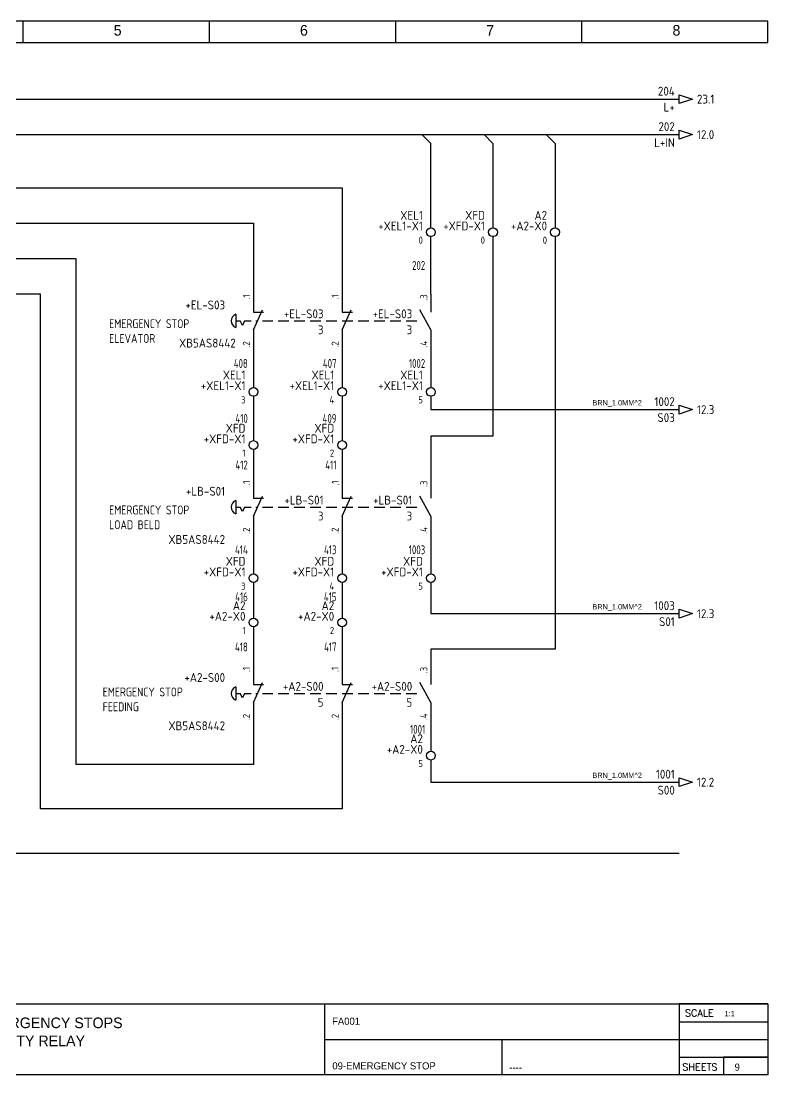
# Model space of a CAD drawing. Header units: millimetres. Extents: x 0 to 420, y 0 to 297.
# Drawn here: x 209.5 to 420, y 0 to 297 of the extents above; entities that cross this region are included whole.
import ezdxf
from ezdxf.enums import TextEntityAlignment as Align

# ---------------------------------------------------------------- set-up
doc = ezdxf.new("R2010")
doc.units = ezdxf.units.MM
doc.header["$LTSCALE"] = 6
doc.linetypes.add('DASHED', pattern=[0.75, 0.5, -0.25])
for name, color, linetype in [('025', 1, 'Continuous'), ('05', 6, 'Continuous'), ('BLU_1.0mm^2', 5, 'Continuous'), ('BRN_1.0mm^2', 14, 'Continuous'), ('DESC', 1, 'Continuous'), ('DESCCHILD', 20, 'Continuous'), ('LOC', 8, 'Continuous'), ('MISC', 2, 'Continuous'), ('SYMS', 7, 'Continuous'), ('TAGS', 51, 'Continuous'), ('TERMS', 4, 'Continuous'), ('WIRENO', 70, 'Continuous'), ('WIREREF', 61, 'Continuous'), ('XREF', 7, 'Continuous'), ('XREFCHILD', 134, 'Continuous')]:
    doc.layers.add(name, color=color, linetype=linetype)
doc.styles.add('WD', font='romans.shx')
doc.styles.add('WD_IEC', font='ISOCP2.shx', dxfattribs={"width": 0.9, "height": 4})

# ---------------------------------------------------------------- blocks, each defined once
blk = doc.blocks.new('IEC_tblock_a3_floriambra')
at = {"layer": '05'}
for p, q in [((-840, 0), (-840, 20)), ((-840, 0), (-840, 20)), ((-840, 20), (-420, 20)), ((-835, 20), (-835, 0)), ((-815, 20), (-815, 0)), ((-795, 20), (-795, 0)), ((-775, 20), (-775, 0)), ((-750, 20), (-750, 0)), ((-715, 20), (-715, 0)), ((-680, 20), (-680, 0)), ((-645, 20), (-645, 0)), ((-545, 20), (-545, 0)), ((-420, 20), (-445, 20)), ((-445, 20), (-445, 0)), ((-445, 20), (-445, 15)), ((-420, 20), (-420, 0)), ((-840, 16), (-775, 16)), ((-775, 16), (-680, 16)), ((-445, 15), (-420, 15)), ((-840, 12), (-775, 12)), ((-545, 10), (-445, 10)), ((-495, 10), (-495, 0)), ((-445, 10), (-420, 10)), ((-840, 8), (-775, 8)), ((-775, 8), (-680, 8)), ((-840, 4), (-775, 4)), ((-445, 5), (-420, 5)), ((-420, 5), (-432.5, 5)), ((-432.5, 5), (-432.5, 0)), ((-420, 0), (-840, 0))]:
    blk.add_line(p, q, dxfattribs=at)
at = {"flags": 4}
for tag, p, height in [('SCALA', (-432.21, 16.54), 1.5), ('DESCRIPT_PROYECT', (-642.46, 13.18), 3), ('CODIGO_PROYECT', (-542.84, 14.13), 2), ('FECHA_CREA', (-747.6, 10.56), 2), ('AUTHOR', (-713.38, 10.89), 2), ('INSTALACION', (-441.74, 11.01), 2), ('DESCRIPCION_1', (-642.34, 8.1), 3), ('DESCRIPCION_2', (-642.22, 3.39), 3), ('LOCALIZACION', (-441.61, 6.6), 2), ('FECHA_EDIT', (-747.73, 3.45), 2), ('REVISADO', (-713.31, 2.96), 2), ('ARCHIVO', (-542.76, 1.55), 2), ('COMENTARIO', (-492.87, 1.14), 2), ('PAG', (-429.4, 1.2), 2)]:
    blk.add_attdef(tag, p, '', height=height, dxfattribs=at)
at = {"layer": '025', "style": 'WD'}
for s, p in [('No:', (-837.31, 17.19)), ('Revision', (-825.33, 17.07)), ('Date', (-805.08, 17.05)), ('By', (-785.09, 17.06)), ('NAME', (-698.14, 16.82)), ('SCALE', (-439.33, 16.45)), ('A', (-837.31, 13.19)), ('B', (-837.31, 9.19)), ('C', (-837.31, 5.19)), ('D', (-837.31, 1.19))]:
    blk.add_text(s, height=2, dxfattribs=at).set_placement(p, align=Align.CENTER)
for s, p in [('DATE', (-737.24, 16.98)), ('Edit', (-765.46, 10.72)), ('Chec.', (-765.74, 3.12)), ('SHEETS', (-444.15, 1.23))]:
    blk.add_text(s, height=2, dxfattribs=at).set_placement(p)
blk = doc.blocks.new('VPB12ML')
for p, q in [((0, 7.5), (0, 2.5)), ((0, -2.5), (2.5, 3.125)), ((-5, 1.875), (-5, -1.875)), ((-5, 0), (-3.75, 0)), ((-3.125, -1.25), (-3.75, 0)), ((-2.5, 0), (-3.125, -1.25)), ((-2.5, 0), (-0.625, 0)), ((0, 2.5), (2.8678, 2.5)), ((0.625, 0), (1.11111, 0)), ((0, -2.5), (0, -7.5))]:
    blk.add_line(p, q)
blk.add_arc((-4.21875, 0), 2.03125, 112.6198649, 247.3801351)
at = {"style": 'WD_IEC'}
for tag, p in [('INST', (-8, 10.25)), ('LOC', (-8, 6.75)), ('TAG1', (-8, 3.25)), ('DESC1', (-8, -10.35)), ('DESC2', (-8, -13.85)), ('DESC3', (-8, -17.35))]:
    blk.add_attdef(tag, text='', height=2.5, dxfattribs=at).set_placement(p, align=Align.RIGHT)
blk.add_attdef('TERM01', text='', height=2, rotation=90, dxfattribs=at).set_placement((-1, 7.5), align=Align.RIGHT)
at = {"style": 'WD_IEC', "flags": 1}
for tag, p, height in [('X2TERM01', (0, 7.5), 0.32), ('CONTACT', (0.5, 4.5), 1), ('COMMON', (1.75, 3.25), 1), ('X1LINK', (1.5, 0), 0.32), ('ASSYCODE', (1, -4), 1), ('FAMILY', (1, -5.5), 1), ('X8TERM02', (0, -7.5), 0.32), ('CATDESC', (1, -7), 1)]:
    blk.add_attdef(tag, p, '', height=height, dxfattribs=at)
at = {"style": 'WD_IEC', "flags": 9}
for tag, p in [('MFG', (-8.5, -0.25)), ('CAT', (-8.5, -2.75))]:
    blk.add_attdef(tag, text='', height=1.5, dxfattribs=at).set_placement(p, align=Align.RIGHT)
at = {"style": 'WD_IEC'}
blk.add_attdef('TERM02', (-1, -7.5), '', height=2, rotation=90, dxfattribs=at)
at = {"lineweight": 15, "style": 'WD_IEC'}
blk.add_attdef('XREF', text='', height=2.5, dxfattribs=at).set_placement((-8, -6.35), align=Align.RIGHT)
blk = doc.blocks.new('VSW22')
for p, q in [((0, 7.5), (0, 2.5)), ((0, -2.5), (2.5, 3.12)), ((0, 2.5), (2.87, 2.5)), ((0, -2.5), (0, -7.5))]:
    blk.add_line(p, q)
at = {"style": 'WD_IEC'}
for tag, p in [('INST', (-5.25, 7.75)), ('LOC', (-5.25, 4.25)), ('TAG2', (-5.25, 0.75)), ('XREF', (-5.25, -3.75)), ('DESC1', (-5.25, -7.6)), ('DESC2', (-5.25, -11.1)), ('DESC3', (-5.25, -14.6)), ('WDTAGALT', (-5.5, -17.62))]:
    blk.add_attdef(tag, text='', height=2.5, dxfattribs=at).set_placement(p, align=Align.RIGHT)
blk.add_attdef('TERM01', text='', height=2, rotation=90, dxfattribs=at).set_placement((-1, 7.5), align=Align.RIGHT)
at = {"style": 'WD_IEC', "flags": 1}
for tag, p, height in [('X2TERM01', (0, 7.5), 0.32), ('X4LINK', (-2, 0), 0.32), ('X1LINK', (1.11, 0), 0.32), ('CONTACT', (4, -3.5), 1), ('FAMILY', (4, -5), 1), ('COMMON', (5.25, -4.75), 1), ('X8TERM02', (0, -7.5), 0.32)]:
    blk.add_attdef(tag, p, '', height=height, dxfattribs=at)
at = {"style": 'WD_IEC'}
blk.add_attdef('TERM02', (-1, -7.5), '', height=2, rotation=90, dxfattribs=at)
blk = doc.blocks.new('VSW21')
for p, q in [((0, 7.5), (0, 2.5)), ((0, -2.5), (-3.125, 3.125)), ((0, -2.5), (0, -7.5))]:
    blk.add_line(p, q)
at = {"style": 'WD_IEC'}
for tag, p in [('INST', (-5.25, 7.75)), ('LOC', (-5.25, 4.25)), ('TAG2', (-5.25, 0.75)), ('XREF', (-5.25, -3.75)), ('DESC1', (-5.25, -7.6)), ('DESC2', (-5.25, -11.1)), ('DESC3', (-5.25, -14.6)), ('WDTAGALT', (-5, -18))]:
    blk.add_attdef(tag, text='', height=2.5, dxfattribs=at).set_placement(p, align=Align.RIGHT)
blk.add_attdef('TERM01', text='', height=2, rotation=90, dxfattribs=at).set_placement((-1, 7.5), align=Align.RIGHT)
at = {"style": 'WD_IEC', "flags": 1}
for tag, p, height in [('X2TERM01', (0, 7.5), 0.32), ('X4LINK', (-2, 0), 0.32), ('X1LINK', (-0.5, 0), 0.32), ('CONTACT', (4, -3.5), 1), ('FAMILY', (4, -5), 1), ('COMMON', (5.25, -4.75), 1), ('X8TERM02', (0, -7.5), 0.32)]:
    blk.add_attdef(tag, p, '', height=height, dxfattribs=at)
at = {"style": 'WD_IEC'}
blk.add_attdef('TERM02', (-1, -7.5), '', height=2, rotation=90, dxfattribs=at)
blk = doc.blocks.new('VT1002')
blk.add_circle((0, 0), 1.25)
at = {"style": 'WD_IEC'}
for tag, p in [('INST', (-2.25, 6.5)), ('LOC', (-2.25, 3.5)), ('DESC1', (-2.25, -6.25)), ('DESC2', (-2.25, -9.25)), ('DESC3', (-2.25, -12.25))]:
    blk.add_attdef(tag, text='', height=2.5, dxfattribs=at).set_placement(p, align=Align.RIGHT)
at = {"style": 'WD_IEC', "flags": 1}
for tag, p, height in [('ASSYCODE', (2.75, 10.75), 1), ('CATDESC', (2.75, 9.25), 1), ('MFG', (2.75, 7.25), 1.5), ('CAT', (2.75, 4.75), 1.5), ('X4PIN01', (-1.25, 1), 0.25), ('X4TERM01', (-1.25, 0), 0.25), ('X4TERMDESC01', (-1.25, 0.5), 0.4), ('STRIPSEQ', (0, 0), 0.025), ('X2PIN01', (0, 2.25), 0.25), ('X2TERM01', (0, 1.25), 0.25), ('X8PIN01', (0, -0.25), 0.25), ('X2TERMDESC01', (0, 1.75), 0.4), ('X1PIN01', (1.25, 1), 0.25), ('X1TERM01', (1.25, 0), 0.25), ('X1TERMDESC01', (1.25, 0.5), 0.4), ('LINKTERM', (0, -0.04), 0.025), ('X8TERM01', (0, -1.25), 0.25), ('X8TERMDESC01', (0, -0.75), 0.4)]:
    blk.add_attdef(tag, p, '', height=height, dxfattribs=at)
at = {"style": 'WD_IEC', "flags": 8}
for tag, height, p in [('TAGSTRIP', 2.5, (-2.25, 0.5)), ('TERM01', 2, (-2.25, -3.25))]:
    blk.add_attdef(tag, text='', height=height, dxfattribs=at).set_placement(p, align=Align.RIGHT)
blk = doc.blocks.new('HT0_418')
for p, q in [((-2.5, 0), (2.5, 0)), ((0, -2.5), (-2.5, 0))]:
    blk.add_line(p, q)
at = {"style": 'WD_IEC', "flags": 1}
for tag, p in [('X4TERM01', (-2.5, 0)), ('X1TERM01', (2.5, 0)), ('WDWSEQ', (-2.63, -0.91)), ('X8TERM01', (0, -2.5))]:
    blk.add_attdef(tag, p, '', height=0.4, dxfattribs=at)
blk = doc.blocks.new('WD_WNV')
at = {"linetype": 'Continuous', "style": 'WD_IEC', "width": 0.8}
blk.add_attdef('WIRENO', text='', height=2.5, dxfattribs=at).set_placement((-1.6, 0), align=Align.MIDDLE_RIGHT)
at = {"style": 'WD_IEC', "flags": 1}
for tag, p in [('W08USER', (-1, 0.375)), ('W04USER', (-1, 0.875)), ('W05USER', (-1, 0.75)), ('W09USER', (-1, 0.25)), ('W03USER', (-1, 1)), ('W06USER', (-1, 0.625)), ('W07USER', (-1, 0.5)), ('W02USER', (-1, 1.125)), ('W01USER', (-1, 1.25)), ('W10USER', (-1, 0.125))]:
    blk.add_attdef(tag, text='', height=0.08, dxfattribs=at).set_placement(p, align=Align.CENTER)
blk = doc.blocks.new('HA1S1')
blk.add_lwpolyline([(0, 1.25), (3.75, 0), (0, -1.25)], close=True)
at = {"style": 'WD_IEC'}
for tag, height, flags, p in [('WIRENO', 2.5, 8, (-1.25, 1)), ('SIGCODE', 1, 1, (5, 1.8))]:
    blk.add_attdef(tag, text='', height=height, dxfattribs=dict(at, flags=flags)).set_placement(p, align=Align.RIGHT)
at = {"style": 'WD_IEC', "flags": 1}
blk.add_attdef('X4TERM01', (0, 0), '', height=0.32, dxfattribs=at)
at = {"style": 'WD_IEC'}
blk.add_attdef('XREF', text='', height=2.5, dxfattribs=at).set_placement((5, 0), align=Align.MIDDLE_LEFT)
blk.add_attdef('DESC1', text='', height=2.5, dxfattribs=at).set_placement((-1.25, -1), align=Align.TOP_RIGHT)
blk = doc.blocks.new('VT0002')
blk.add_circle((0, 0), 1.25)
at = {"style": 'WD_IEC'}
for tag, p in [('INST', (-2.25, 6.5)), ('LOC', (-2.25, 3.5)), ('DESC1', (-2.25, -6.25)), ('DESC2', (-2.25, -9.25)), ('DESC3', (-2.25, -12.25))]:
    blk.add_attdef(tag, text='', height=2.5, dxfattribs=at).set_placement(p, align=Align.RIGHT)
at = {"style": 'WD_IEC', "flags": 1}
for tag, p, height in [('ASSYCODE', (2.75, 10.75), 1), ('CATDESC', (2.75, 9.25), 1), ('MFG', (2.75, 7.25), 1.5), ('CAT', (2.75, 4.75), 1.5), ('X4PIN01', (-1.25, 1), 0.25), ('X4TERM01', (-1.25, 0), 0.25), ('X4TERMDESC01', (-1.25, 0.5), 0.4), ('STRIPSEQ', (0, 0), 0.025), ('X2PIN01', (0, 2.25), 0.25), ('X2TERM01', (0, 1.25), 0.25), ('X8PIN01', (0, -0.25), 0.25), ('X2TERMDESC01', (0, 1.75), 0.4), ('X1PIN01', (1.25, 1), 0.25), ('X1TERM01', (1.25, 0), 0.25), ('X1TERMDESC01', (1.25, 0.5), 0.4), ('LINKTERM', (0, -0.04), 0.025), ('X8TERM01', (0, -1.25), 0.25), ('X8TERMDESC01', (0, -0.75), 0.4)]:
    blk.add_attdef(tag, p, '', height=height, dxfattribs=at)
at = {"style": 'WD_IEC', "flags": 8}
for tag, height, p in [('TAGSTRIP', 2.5, (-2.25, 0.5)), ('TERM01', 2, (-2.25, -3.25))]:
    blk.add_attdef(tag, text='', height=height, dxfattribs=at).set_placement(p, align=Align.RIGHT)

msp = doc.modelspace()

# ---------------------------------------------------------------- linework, layer by layer
at = {"layer": '05'}
for p, q in [((420, 297), (0, 297)), ((210, 297), (210, 291)), ((262.5, 297), (262.5, 291)), ((315, 297), (315, 291)), ((367.5, 297), (367.5, 291)), ((420, 291), (420, 297)), ((0, 291), (420, 291))]:
    msp.add_line(p, q, dxfattribs=at)
at = {"layer": 'BLU_1.0mm^2'}
msp.add_line((65, 62.5), (395, 62.5), dxfattribs=at)
at = {"layer": 'BRN_1.0mm^2'}
for p, q in [((65, 275), (395, 275)), ((25, 265), (322.5, 265)), ((327.5, 265), (340, 265)), ((345, 265), (357.5, 265)), ((362.5, 265), (395, 265)), ((325, 238.75), (325, 262.5)), ((342.5, 262.5), (342.5, 238.75)), ((360, 262.5), (360, 238.75)), ((72.5, 250), (300, 250)), ((300, 250), (300, 220)), ((92.5, 240), (275, 240)), ((275, 240), (275, 220)), ((325, 220), (325, 236.25)), ((342.5, 236.25), (342.5, 180)), ((360, 236.25), (360, 120)), ((225, 230), (82.5, 230)), ((225, 87.5), (225, 230)), ((215, 220), (102.5, 220)), ((215, 75), (215, 220)), ((275, 205), (275, 193.75)), ((300, 205), (300, 193.75)), ((325, 205), (325, 193.75)), ((275, 191.25), (275, 178.75)), ((300, 191.25), (300, 178.75)), ((325, 191.25), (325, 187.5)), ((325, 187.5), (395, 187.5)), ((342.5, 180), (325, 180)), ((325, 180), (325, 167.5)), ((275, 176.25), (275, 167.5)), ((300, 176.25), (300, 167.5)), ((275, 152.5), (275, 141.25)), ((300, 152.5), (300, 141.25)), ((325, 152.5), (325, 141.25)), ((275, 138.75), (275, 128.75)), ((300, 138.75), (300, 128.75)), ((325, 138.75), (325, 130)), ((325, 130), (395, 130)), ((275, 126.25), (275, 115)), ((300, 126.25), (300, 115)), ((360, 120), (325, 120)), ((325, 120), (325, 115)), ((275, 100), (275, 87.5)), ((300, 100), (300, 75)), ((325, 100), (325, 91.25)), ((275, 87.5), (225, 87.5)), ((325, 88.75), (325, 82.5)), ((325, 82.5), (395, 82.5)), ((300, 75), (215, 75))]:
    msp.add_line(p, q, dxfattribs=at)
at = {"layer": 'SYMS', "linetype": 'DASHED'}
for p, q in [((277.5, 212.5), (322.5, 212.5)), ((277.5, 160), (322.5, 160)), ((277.5, 107.5), (322.5, 107.5))]:
    msp.add_line(p, q, dxfattribs=at)

# ---------------------------------------------------------------- block references
ref = msp.add_blockref('IEC_tblock_a3_floriambra', (840, 0))
ref.add_attrib('FECHA_EDIT', '2026-02-05', (92.27, 3.45), dxfattribs={"height": 2})
ref.add_attrib('FECHA_CREA', '2026-02-05', (92.4, 10.56), dxfattribs={"height": 2})
ref.add_attrib('REVISADO', 'FLORIAMBRA', (126.69, 2.96), dxfattribs={"height": 2})
ref.add_attrib('AUTHOR', 'FLORIAMBRA', (126.62, 10.89), dxfattribs={"height": 2})
ref.add_attrib('DESCRIPCION_1', 'SAFETY RELAY', (197.66, 8.1), dxfattribs={"height": 3})
ref.add_attrib('DESCRIPT_PROYECT', 'EMERGENCY STOPS', (197.54, 13.18), dxfattribs={"height": 3})
ref.add_attrib('CODIGO_PROYECT', 'FA001', (297.16, 14.13), dxfattribs={"height": 2})
ref.add_attrib('ARCHIVO', '09-EMERGENCY STOP', (297.24, 1.55), dxfattribs={"height": 2})
ref.add_attrib('COMENTARIO', '----', (347.13, 1.14), dxfattribs={"height": 2})
ref.add_attrib('PAG', '9', (410.6, 1.2), dxfattribs={"height": 2})
ref.add_attrib('SCALA', '1:1', (407.79, 16.54), dxfattribs={"height": 1.5})
at = {"layer": 'BRN_1.0mm^2'}
for p in [(325, 265), (342.5, 265), (360, 265)]:
    msp.add_blockref('HT0_418', p, dxfattribs=at)
at = {"layer": 'SYMS'}
ref = msp.add_blockref('HA1S1', (395, 275), dxfattribs=at)
ref.add_attrib('XREF', '23.1', dxfattribs={"layer": 'XREF', "height": 2.5, "style": 'WD_IEC'}).set_placement((400, 275), align=Align.MIDDLE_LEFT)
ref.add_attrib('DESC1', 'L+', dxfattribs={"layer": 'DESC', "height": 2.5, "style": 'WD_IEC'}).set_placement((393.75, 274), align=Align.TOP_RIGHT)
ref.add_attrib('WIRENO', '204', dxfattribs={"layer": 'WIREREF', "height": 2.5, "style": 'WD_IEC', "flags": 8}).set_placement((393.75, 276), align=Align.RIGHT)
ref = msp.add_blockref('HA1S1', (395, 265), dxfattribs=at)
ref.add_attrib('XREF', '12.0', dxfattribs={"layer": 'XREF', "height": 2.5, "style": 'WD_IEC'}).set_placement((400, 265), align=Align.MIDDLE_LEFT)
ref.add_attrib('DESC1', 'L+IN', dxfattribs={"layer": 'DESC', "height": 2.5, "style": 'WD_IEC'}).set_placement((393.75, 264), align=Align.TOP_RIGHT)
ref.add_attrib('WIRENO', '202', dxfattribs={"layer": 'WIREREF', "height": 2.5, "style": 'WD_IEC', "flags": 8}).set_placement((393.75, 266), align=Align.RIGHT)
ref = msp.add_blockref('VT1002', (325, 237.5), dxfattribs=at)
ref.add_attrib('TERM01', '0', dxfattribs={"layer": 'TERMS', "height": 2, "style": 'WD_IEC', "flags": 8}).set_placement((322.75, 234.25), align=Align.RIGHT)
ref.add_attrib('LOC', 'XEL1', dxfattribs={"layer": 'LOC', "height": 2.5, "style": 'WD_IEC'}).set_placement((322.75, 241), align=Align.RIGHT)
ref.add_attrib('TAGSTRIP', '+XEL1-X1', dxfattribs={"layer": 'TAGS', "height": 2.5, "style": 'WD_IEC', "flags": 8}).set_placement((322.75, 238), align=Align.RIGHT)
ref = msp.add_blockref('VT0002', (342.5, 237.5), dxfattribs=at)
ref.add_attrib('TERM01', '0', dxfattribs={"layer": 'TERMS', "height": 2, "style": 'WD_IEC', "flags": 8}).set_placement((340.25, 234.25), align=Align.RIGHT)
ref.add_attrib('LOC', 'XFD', dxfattribs={"layer": 'LOC', "height": 2.5, "style": 'WD_IEC'}).set_placement((340.25, 241), align=Align.RIGHT)
ref.add_attrib('TAGSTRIP', '+XFD-X1', dxfattribs={"layer": 'TAGS', "height": 2.5, "style": 'WD_IEC', "flags": 8}).set_placement((340.25, 238), align=Align.RIGHT)
ref = msp.add_blockref('VT0002', (360, 237.5), dxfattribs=at)
ref.add_attrib('TERM01', '0', dxfattribs={"layer": 'TERMS', "height": 2, "style": 'WD_IEC', "flags": 8}).set_placement((357.75, 234.25), align=Align.RIGHT)
ref.add_attrib('LOC', 'A2', dxfattribs={"layer": 'LOC', "height": 2.5, "style": 'WD_IEC'}).set_placement((357.75, 241), align=Align.RIGHT)
ref.add_attrib('TAGSTRIP', '+A2-X0', dxfattribs={"layer": 'TAGS', "height": 2.5, "style": 'WD_IEC', "flags": 8}).set_placement((357.75, 238), align=Align.RIGHT)
ref = msp.add_blockref('VPB12ML', (275, 212.5), dxfattribs=at)
ref.add_attrib('TERM02', '.2', (274, 205), dxfattribs={"layer": 'TERMS', "height": 2, "rotation": 90, "style": 'WD_IEC'})
ref.add_attrib('TERM01', '.1', dxfattribs={"layer": 'TERMS', "height": 2, "rotation": 90, "style": 'WD_IEC'}).set_placement((274, 220), align=Align.RIGHT)
ref.add_attrib('DESC1', 'XB5AS8442', dxfattribs={"layer": 'DESC', "height": 2.5, "style": 'WD_IEC'}).set_placement((270, 205), align=Align.RIGHT)
ref.add_attrib('TAG1', '+EL-S03', dxfattribs={"layer": 'TAGS', "height": 2.5, "style": 'WD_IEC'}).set_placement((267, 215.75), align=Align.RIGHT)
ref = msp.add_blockref('VSW22', (300, 212.5), dxfattribs=at)
ref.add_attrib('TERM02', '.2', (299, 205), dxfattribs={"layer": 'TERMS', "height": 2, "rotation": 90, "style": 'WD_IEC'})
ref.add_attrib('TERM01', '.1', dxfattribs={"layer": 'TERMS', "height": 2, "rotation": 90, "style": 'WD_IEC'}).set_placement((299, 220), align=Align.RIGHT)
ref.add_attrib('XREF', '3', dxfattribs={"layer": 'XREFCHILD', "height": 2.5, "style": 'WD_IEC'}).set_placement((294.75, 208.75), align=Align.RIGHT)
ref.add_attrib('TAG2', '+EL-S03', dxfattribs={"layer": 'TAGS', "height": 2.5, "style": 'WD_IEC'}).set_placement((294.75, 213.25), align=Align.RIGHT)
ref = msp.add_blockref('VSW21', (325, 212.5), dxfattribs=at)
ref.add_attrib('TERM02', '.4', (324, 205), dxfattribs={"layer": 'TERMS', "height": 2, "rotation": 90, "style": 'WD_IEC'})
ref.add_attrib('TERM01', '.3', dxfattribs={"layer": 'TERMS', "height": 2, "rotation": 90, "style": 'WD_IEC'}).set_placement((324, 220), align=Align.RIGHT)
ref.add_attrib('XREF', '3', dxfattribs={"layer": 'XREFCHILD', "height": 2.5, "style": 'WD_IEC'}).set_placement((319.75, 208.75), align=Align.RIGHT)
ref.add_attrib('TAG2', '+EL-S03', dxfattribs={"layer": 'TAGS', "height": 2.5, "style": 'WD_IEC'}).set_placement((319.75, 213.25), align=Align.RIGHT)
ref = msp.add_blockref('VT1002', (275, 192.5), dxfattribs=at)
ref.add_attrib('TERM01', '3', dxfattribs={"layer": 'TERMS', "height": 2, "style": 'WD_IEC', "flags": 8}).set_placement((272.75, 189.25), align=Align.RIGHT)
ref.add_attrib('LOC', 'XEL1', dxfattribs={"layer": 'LOC', "height": 2.5, "style": 'WD_IEC'}).set_placement((272.75, 196), align=Align.RIGHT)
ref.add_attrib('TAGSTRIP', '+XEL1-X1', dxfattribs={"layer": 'TAGS', "height": 2.5, "style": 'WD_IEC', "flags": 8}).set_placement((272.75, 193), align=Align.RIGHT)
ref = msp.add_blockref('VT1002', (300, 192.5), dxfattribs=at)
ref.add_attrib('TERM01', '4', dxfattribs={"layer": 'TERMS', "height": 2, "style": 'WD_IEC', "flags": 8}).set_placement((297.75, 189.25), align=Align.RIGHT)
ref.add_attrib('LOC', 'XEL1', dxfattribs={"layer": 'LOC', "height": 2.5, "style": 'WD_IEC'}).set_placement((297.75, 196), align=Align.RIGHT)
ref.add_attrib('TAGSTRIP', '+XEL1-X1', dxfattribs={"layer": 'TAGS', "height": 2.5, "style": 'WD_IEC', "flags": 8}).set_placement((297.75, 193), align=Align.RIGHT)
ref = msp.add_blockref('VT0002', (325, 192.5), dxfattribs=at)
ref.add_attrib('TERM01', '5', dxfattribs={"layer": 'TERMS', "height": 2, "style": 'WD_IEC', "flags": 8}).set_placement((322.75, 189.25), align=Align.RIGHT)
ref.add_attrib('LOC', 'XEL1', dxfattribs={"layer": 'LOC', "height": 2.5, "style": 'WD_IEC'}).set_placement((322.75, 196), align=Align.RIGHT)
ref.add_attrib('TAGSTRIP', '+XEL1-X1', dxfattribs={"layer": 'TAGS', "height": 2.5, "style": 'WD_IEC', "flags": 8}).set_placement((322.75, 193), align=Align.RIGHT)
ref = msp.add_blockref('HA1S1', (395, 187.5), dxfattribs=at)
ref.add_attrib('XREF', '12.3', dxfattribs={"layer": 'XREF', "height": 2.5, "style": 'WD_IEC'}).set_placement((400, 187.5), align=Align.MIDDLE_LEFT)
ref.add_attrib('DESC1', 'S03', dxfattribs={"layer": 'DESC', "height": 2.5, "style": 'WD_IEC'}).set_placement((393.75, 186.5), align=Align.TOP_RIGHT)
ref.add_attrib('WIRENO', '1002', dxfattribs={"layer": 'WIREREF', "height": 2.5, "style": 'WD_IEC', "flags": 8}).set_placement((393.75, 188.5), align=Align.RIGHT)
ref = msp.add_blockref('VT1002', (275, 177.5), dxfattribs=at)
ref.add_attrib('TERM01', '1', dxfattribs={"layer": 'TERMS', "height": 2, "style": 'WD_IEC', "flags": 8}).set_placement((272.75, 174.25), align=Align.RIGHT)
ref.add_attrib('LOC', 'XFD', dxfattribs={"layer": 'LOC', "height": 2.5, "style": 'WD_IEC'}).set_placement((272.75, 181), align=Align.RIGHT)
ref.add_attrib('TAGSTRIP', '+XFD-X1', dxfattribs={"layer": 'TAGS', "height": 2.5, "style": 'WD_IEC', "flags": 8}).set_placement((272.75, 178), align=Align.RIGHT)
ref = msp.add_blockref('VT1002', (300, 177.5), dxfattribs=at)
ref.add_attrib('TERM01', '2', dxfattribs={"layer": 'TERMS', "height": 2, "style": 'WD_IEC', "flags": 8}).set_placement((297.75, 174.25), align=Align.RIGHT)
ref.add_attrib('LOC', 'XFD', dxfattribs={"layer": 'LOC', "height": 2.5, "style": 'WD_IEC'}).set_placement((297.75, 181), align=Align.RIGHT)
ref.add_attrib('TAGSTRIP', '+XFD-X1', dxfattribs={"layer": 'TAGS', "height": 2.5, "style": 'WD_IEC', "flags": 8}).set_placement((297.75, 178), align=Align.RIGHT)
ref = msp.add_blockref('VPB12ML', (275, 160), dxfattribs=at)
ref.add_attrib('TERM02', '.2', (274, 152.5), dxfattribs={"layer": 'TERMS', "height": 2, "rotation": 90, "style": 'WD_IEC'})
ref.add_attrib('TERM01', '.1', dxfattribs={"layer": 'TERMS', "height": 2, "rotation": 90, "style": 'WD_IEC'}).set_placement((274, 167.5), align=Align.RIGHT)
ref.add_attrib('DESC1', 'XB5AS8442', dxfattribs={"layer": 'DESC', "height": 2.5, "style": 'WD_IEC'}).set_placement((267, 149.65), align=Align.RIGHT)
ref.add_attrib('TAG1', '+LB-S01', dxfattribs={"layer": 'TAGS', "height": 2.5, "style": 'WD_IEC'}).set_placement((267, 163.25), align=Align.RIGHT)
ref = msp.add_blockref('VSW22', (300, 160), dxfattribs=at)
ref.add_attrib('TERM02', '.2', (299, 152.5), dxfattribs={"layer": 'TERMS', "height": 2, "rotation": 90, "style": 'WD_IEC'})
ref.add_attrib('TERM01', '.1', dxfattribs={"layer": 'TERMS', "height": 2, "rotation": 90, "style": 'WD_IEC'}).set_placement((299, 167.5), align=Align.RIGHT)
ref.add_attrib('XREF', '3', dxfattribs={"layer": 'XREFCHILD', "height": 2.5, "style": 'WD_IEC'}).set_placement((294.75, 156.25), align=Align.RIGHT)
ref.add_attrib('TAG2', '+LB-S01', dxfattribs={"layer": 'TAGS', "height": 2.5, "style": 'WD_IEC'}).set_placement((294.75, 160.75), align=Align.RIGHT)
ref = msp.add_blockref('VSW21', (325, 160), dxfattribs=at)
ref.add_attrib('TERM02', '.4', (324, 152.5), dxfattribs={"layer": 'TERMS', "height": 2, "rotation": 90, "style": 'WD_IEC'})
ref.add_attrib('TERM01', '.3', dxfattribs={"layer": 'TERMS', "height": 2, "rotation": 90, "style": 'WD_IEC'}).set_placement((324, 167.5), align=Align.RIGHT)
ref.add_attrib('XREF', '3', dxfattribs={"layer": 'XREFCHILD', "height": 2.5, "style": 'WD_IEC'}).set_placement((319.75, 156.25), align=Align.RIGHT)
ref.add_attrib('TAG2', '+LB-S01', dxfattribs={"layer": 'TAGS', "height": 2.5, "style": 'WD_IEC'}).set_placement((319.75, 160.75), align=Align.RIGHT)
ref = msp.add_blockref('VT1002', (275, 140), dxfattribs=at)
ref.add_attrib('TERM01', '3', dxfattribs={"layer": 'TERMS', "height": 2, "style": 'WD_IEC', "flags": 8}).set_placement((272.75, 136.75), align=Align.RIGHT)
ref.add_attrib('LOC', 'XFD', dxfattribs={"layer": 'LOC', "height": 2.5, "style": 'WD_IEC'}).set_placement((272.75, 143.5), align=Align.RIGHT)
ref.add_attrib('TAGSTRIP', '+XFD-X1', dxfattribs={"layer": 'TAGS', "height": 2.5, "style": 'WD_IEC', "flags": 8}).set_placement((272.75, 140.5), align=Align.RIGHT)
ref = msp.add_blockref('VT1002', (300, 140), dxfattribs=at)
ref.add_attrib('TERM01', '4', dxfattribs={"layer": 'TERMS', "height": 2, "style": 'WD_IEC', "flags": 8}).set_placement((297.75, 136.75), align=Align.RIGHT)
ref.add_attrib('LOC', 'XFD', dxfattribs={"layer": 'LOC', "height": 2.5, "style": 'WD_IEC'}).set_placement((297.75, 143.5), align=Align.RIGHT)
ref.add_attrib('TAGSTRIP', '+XFD-X1', dxfattribs={"layer": 'TAGS', "height": 2.5, "style": 'WD_IEC', "flags": 8}).set_placement((297.75, 140.5), align=Align.RIGHT)
ref = msp.add_blockref('VT0002', (325, 140), dxfattribs=at)
ref.add_attrib('TERM01', '5', dxfattribs={"layer": 'TERMS', "height": 2, "style": 'WD_IEC', "flags": 8}).set_placement((322.75, 136.75), align=Align.RIGHT)
ref.add_attrib('LOC', 'XFD', dxfattribs={"layer": 'LOC', "height": 2.5, "style": 'WD_IEC'}).set_placement((322.75, 143.5), align=Align.RIGHT)
ref.add_attrib('TAGSTRIP', '+XFD-X1', dxfattribs={"layer": 'TAGS', "height": 2.5, "style": 'WD_IEC', "flags": 8}).set_placement((322.75, 140.5), align=Align.RIGHT)
ref = msp.add_blockref('VT1002', (275, 127.5), dxfattribs=at)
ref.add_attrib('TERM01', '1', dxfattribs={"layer": 'TERMS', "height": 2, "style": 'WD_IEC', "flags": 8}).set_placement((272.75, 124.25), align=Align.RIGHT)
ref.add_attrib('LOC', 'A2', dxfattribs={"layer": 'LOC', "height": 2.5, "style": 'WD_IEC'}).set_placement((272.75, 131), align=Align.RIGHT)
ref.add_attrib('TAGSTRIP', '+A2-X0', dxfattribs={"layer": 'TAGS', "height": 2.5, "style": 'WD_IEC', "flags": 8}).set_placement((272.75, 128), align=Align.RIGHT)
ref = msp.add_blockref('VT1002', (300, 127.5), dxfattribs=at)
ref.add_attrib('TERM01', '2', dxfattribs={"layer": 'TERMS', "height": 2, "style": 'WD_IEC', "flags": 8}).set_placement((297.75, 124.25), align=Align.RIGHT)
ref.add_attrib('LOC', 'A2', dxfattribs={"layer": 'LOC', "height": 2.5, "style": 'WD_IEC'}).set_placement((297.75, 131), align=Align.RIGHT)
ref.add_attrib('TAGSTRIP', '+A2-X0', dxfattribs={"layer": 'TAGS', "height": 2.5, "style": 'WD_IEC', "flags": 8}).set_placement((297.75, 128), align=Align.RIGHT)
ref = msp.add_blockref('HA1S1', (395, 130), dxfattribs=at)
ref.add_attrib('XREF', '12.3', dxfattribs={"layer": 'XREF', "height": 2.5, "style": 'WD_IEC'}).set_placement((400, 130), align=Align.MIDDLE_LEFT)
ref.add_attrib('DESC1', 'S01', dxfattribs={"layer": 'DESC', "height": 2.5, "style": 'WD_IEC'}).set_placement((393.75, 129), align=Align.TOP_RIGHT)
ref.add_attrib('WIRENO', '1003', dxfattribs={"layer": 'WIREREF', "height": 2.5, "style": 'WD_IEC', "flags": 8}).set_placement((393.75, 131), align=Align.RIGHT)
ref = msp.add_blockref('VPB12ML', (275, 107.5), dxfattribs=at)
ref.add_attrib('TERM02', '.2', (274, 100), dxfattribs={"layer": 'TERMS', "height": 2, "rotation": 90, "style": 'WD_IEC'})
ref.add_attrib('TERM01', '.1', dxfattribs={"layer": 'TERMS', "height": 2, "rotation": 90, "style": 'WD_IEC'}).set_placement((274, 115), align=Align.RIGHT)
ref.add_attrib('DESC1', 'XB5AS8442', dxfattribs={"layer": 'DESC', "height": 2.5, "style": 'WD_IEC'}).set_placement((267, 97.15), align=Align.RIGHT)
ref.add_attrib('TAG1', '+A2-S00', dxfattribs={"layer": 'TAGS', "height": 2.5, "style": 'WD_IEC'}).set_placement((267, 110.75), align=Align.RIGHT)
ref = msp.add_blockref('VSW22', (300, 107.5), dxfattribs=at)
ref.add_attrib('TERM02', '.2', (299, 100), dxfattribs={"layer": 'TERMS', "height": 2, "rotation": 90, "style": 'WD_IEC'})
ref.add_attrib('TERM01', '.1', dxfattribs={"layer": 'TERMS', "height": 2, "rotation": 90, "style": 'WD_IEC'}).set_placement((299, 115), align=Align.RIGHT)
ref.add_attrib('XREF', '5', dxfattribs={"layer": 'XREFCHILD', "height": 2.5, "style": 'WD_IEC'}).set_placement((294.75, 103.75), align=Align.RIGHT)
ref.add_attrib('TAG2', '+A2-S00', dxfattribs={"layer": 'TAGS', "height": 2.5, "style": 'WD_IEC'}).set_placement((294.75, 108.25), align=Align.RIGHT)
ref = msp.add_blockref('VSW21', (325, 107.5), dxfattribs=at)
ref.add_attrib('TERM02', '.4', (324, 100), dxfattribs={"layer": 'TERMS', "height": 2, "rotation": 90, "style": 'WD_IEC'})
ref.add_attrib('TERM01', '.3', dxfattribs={"layer": 'TERMS', "height": 2, "rotation": 90, "style": 'WD_IEC'}).set_placement((324, 115), align=Align.RIGHT)
ref.add_attrib('XREF', '5', dxfattribs={"layer": 'XREFCHILD', "height": 2.5, "style": 'WD_IEC'}).set_placement((319.75, 103.75), align=Align.RIGHT)
ref.add_attrib('TAG2', '+A2-S00', dxfattribs={"layer": 'TAGS', "height": 2.5, "style": 'WD_IEC'}).set_placement((319.75, 108.25), align=Align.RIGHT)
ref = msp.add_blockref('VT0002', (325, 90), dxfattribs=at)
ref.add_attrib('TERM01', '5', dxfattribs={"layer": 'TERMS', "height": 2, "style": 'WD_IEC', "flags": 8}).set_placement((322.75, 86.75), align=Align.RIGHT)
ref.add_attrib('LOC', 'A2', dxfattribs={"layer": 'LOC', "height": 2.5, "style": 'WD_IEC'}).set_placement((322.75, 93.5), align=Align.RIGHT)
ref.add_attrib('TAGSTRIP', '+A2-X0', dxfattribs={"layer": 'TAGS', "height": 2.5, "style": 'WD_IEC', "flags": 8}).set_placement((322.75, 90.5), align=Align.RIGHT)
ref = msp.add_blockref('HA1S1', (395, 82.5), dxfattribs=at)
ref.add_attrib('XREF', '12.2', dxfattribs={"layer": 'XREF', "height": 2.5, "style": 'WD_IEC'}).set_placement((400, 82.5), align=Align.MIDDLE_LEFT)
ref.add_attrib('DESC1', 'S00', dxfattribs={"layer": 'DESC', "height": 2.5, "style": 'WD_IEC'}).set_placement((393.75, 81.5), align=Align.TOP_RIGHT)
ref.add_attrib('WIRENO', '1001', dxfattribs={"layer": 'WIREREF', "height": 2.5, "style": 'WD_IEC', "flags": 8}).set_placement((393.75, 83.5), align=Align.RIGHT)
at = {"layer": 'WIRENO'}
ref = msp.add_blockref('WD_WNV', (325, 228.12), dxfattribs=at)
ref.add_attrib('WIRENO', '202', dxfattribs={"linetype": 'Continuous', "height": 2.5, "style": 'WD_IEC', "width": 0.8}).set_placement((323.4, 228.12), align=Align.MIDDLE_RIGHT)
ref = msp.add_blockref('WD_WNV', (275, 200.5), dxfattribs=at)
ref.add_attrib('WIRENO', '408', dxfattribs={"linetype": 'Continuous', "height": 2.5, "style": 'WD_IEC', "width": 0.8}).set_placement((273.4, 200.5), align=Align.MIDDLE_RIGHT)
ref = msp.add_blockref('WD_WNV', (300, 200.5), dxfattribs=at)
ref.add_attrib('WIRENO', '407', dxfattribs={"linetype": 'Continuous', "height": 2.5, "style": 'WD_IEC', "width": 0.8}).set_placement((298.4, 200.5), align=Align.MIDDLE_RIGHT)
ref = msp.add_blockref('WD_WNV', (325, 200.5), dxfattribs=at)
ref.add_attrib('WIRENO', '1002', dxfattribs={"linetype": 'Continuous', "height": 2.5, "style": 'WD_IEC', "width": 0.8}).set_placement((323.4, 200.5), align=Align.MIDDLE_RIGHT)
ref = msp.add_blockref('WD_WNV', (275, 185), dxfattribs=at)
ref.add_attrib('WIRENO', '410', dxfattribs={"linetype": 'Continuous', "height": 2.5, "style": 'WD_IEC', "width": 0.8}).set_placement((273.4, 185), align=Align.MIDDLE_RIGHT)
ref = msp.add_blockref('WD_WNV', (300, 185), dxfattribs=at)
ref.add_attrib('WIRENO', '409', dxfattribs={"linetype": 'Continuous', "height": 2.5, "style": 'WD_IEC', "width": 0.8}).set_placement((298.4, 185), align=Align.MIDDLE_RIGHT)
ref = msp.add_blockref('WD_WNV', (275, 171.88), dxfattribs=at)
ref.add_attrib('WIRENO', '412', dxfattribs={"linetype": 'Continuous', "height": 2.5, "style": 'WD_IEC', "width": 0.8}).set_placement((273.4, 171.88), align=Align.MIDDLE_RIGHT)
ref = msp.add_blockref('WD_WNV', (300, 171.88), dxfattribs=at)
ref.add_attrib('WIRENO', '411', dxfattribs={"linetype": 'Continuous', "height": 2.5, "style": 'WD_IEC', "width": 0.8}).set_placement((298.4, 171.88), align=Align.MIDDLE_RIGHT)
ref = msp.add_blockref('WD_WNV', (275, 148), dxfattribs=at)
ref.add_attrib('WIRENO', '414', dxfattribs={"linetype": 'Continuous', "height": 2.5, "style": 'WD_IEC', "width": 0.8}).set_placement((273.4, 148), align=Align.MIDDLE_RIGHT)
ref = msp.add_blockref('WD_WNV', (300, 148), dxfattribs=at)
ref.add_attrib('WIRENO', '413', dxfattribs={"linetype": 'Continuous', "height": 2.5, "style": 'WD_IEC', "width": 0.8}).set_placement((298.4, 148), align=Align.MIDDLE_RIGHT)
ref = msp.add_blockref('WD_WNV', (325, 148), dxfattribs=at)
ref.add_attrib('WIRENO', '1003', dxfattribs={"linetype": 'Continuous', "height": 2.5, "style": 'WD_IEC', "width": 0.8}).set_placement((323.4, 148), align=Align.MIDDLE_RIGHT)
ref = msp.add_blockref('WD_WNV', (275, 134.75), dxfattribs=at)
ref.add_attrib('WIRENO', '416', dxfattribs={"linetype": 'Continuous', "height": 2.5, "style": 'WD_IEC', "width": 0.8}).set_placement((273.4, 134.75), align=Align.MIDDLE_RIGHT)
ref = msp.add_blockref('WD_WNV', (300, 134.75), dxfattribs=at)
ref.add_attrib('WIRENO', '415', dxfattribs={"linetype": 'Continuous', "height": 2.5, "style": 'WD_IEC', "width": 0.8}).set_placement((298.4, 134.75), align=Align.MIDDLE_RIGHT)
ref = msp.add_blockref('WD_WNV', (275, 120.62), dxfattribs=at)
ref.add_attrib('WIRENO', '418', dxfattribs={"linetype": 'Continuous', "height": 2.5, "style": 'WD_IEC', "width": 0.8}).set_placement((273.4, 120.62), align=Align.MIDDLE_RIGHT)
ref = msp.add_blockref('WD_WNV', (300, 120.62), dxfattribs=at)
ref.add_attrib('WIRENO', '417', dxfattribs={"linetype": 'Continuous', "height": 2.5, "style": 'WD_IEC', "width": 0.8}).set_placement((298.4, 120.62), align=Align.MIDDLE_RIGHT)
ref = msp.add_blockref('WD_WNV', (325, 97.38), dxfattribs=at)
ref.add_attrib('WIRENO', '1001', dxfattribs={"linetype": 'Continuous', "height": 2.5, "style": 'WD_IEC', "width": 0.8}).set_placement((323.4, 97.38), align=Align.MIDDLE_RIGHT)

# ---------------------------------------------------------------- texts
at = {"layer": '05', "char_height": 3, "attachment_point": 1}
for s, insert in [('5', (235.61, 295.89)), ('6', (288.11, 295.89)), ('7', (340.61, 295.89)), ('8', (393.11, 295.89))]:
    msp.add_mtext_dynamic_manual_height_columns(s, width=14.5619, gutter_width=12.5, heights=[0], dxfattribs=dict(at, insert=insert))
at = {"layer": 'DESCCHILD', "linetype": 'DASHED', "char_height": 2.5, "attachment_point": 1, "style": 'WD_IEC'}
for s, width, heights, insert in [('EMERGENCY STOP\\PELEVATOR', 38.0864, [8.45], (234.32, 212.97)), ('EMERGENCY STOP \\PLOAD BELD', 42.3146, [6.85], (234.32, 160.47))]:
    msp.add_mtext_dynamic_manual_height_columns(s, width=width, gutter_width=7.5, heights=heights, dxfattribs=dict(at, insert=insert))
at = {"layer": 'DESCCHILD', "linetype": 'DASHED', "insert": (232.5, 109.17), "char_height": 2.5, "width": 49.875, "attachment_point": 1, "style": 'WD_IEC'}
msp.add_mtext('EMERGENCY STOP \\PFEEDING', dxfattribs=at)
at = {"layer": 'MISC', "char_height": 1.5, "attachment_point": 8}
for insert in [(377.5, 188.25), (377.5, 130.75), (377.5, 83.25)]:
    msp.add_mtext('\\W1;BRN_1.0MM^ 2', dxfattribs=dict(at, insert=insert))

doc.saveas('drawing.dxf')
